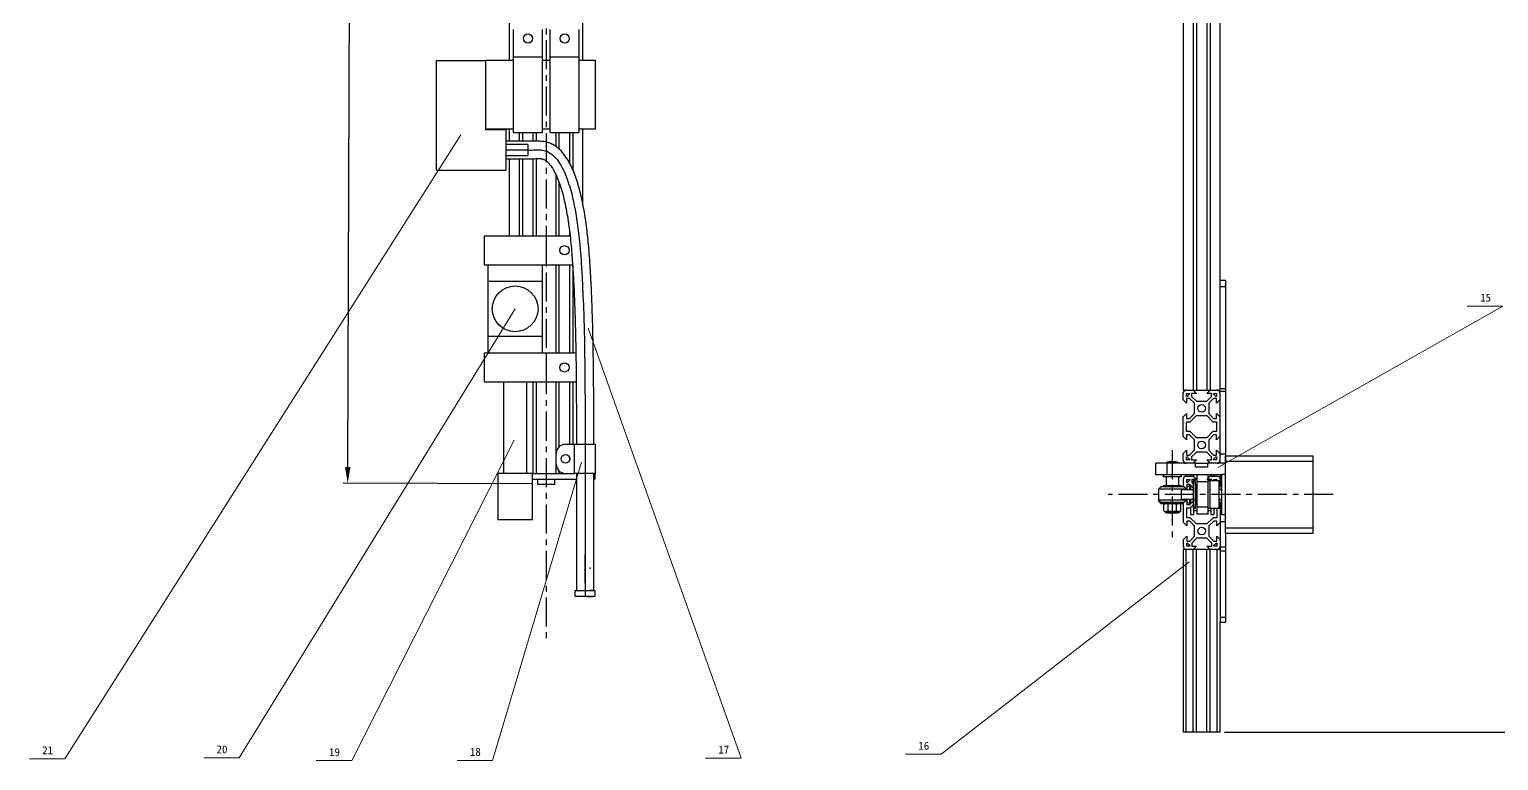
# Model space of a CAD drawing. Header units: millimetres. Extents: x 15 to 1184, y 5 to 836.
# Drawn here: x 217 to 538.3, y 479.1 to 639.1 of the extents above; entities that cross this region are included whole.
import ezdxf

# ---------------------------------------------------------------- set-up
doc = ezdxf.new("R2010")
doc.units = ezdxf.units.MM
doc.header["$PDSIZE"] = -1
doc.linetypes.add('CENTER', pattern=[10.16, 6.35, -1.27, 1.27, -1.27])
doc.linetypes.add('CENTERX2', pattern=[20.32, 12.7, -2.54, 2.54, -2.54])
doc.layers.get('0').update_dxf_attribs({"lineweight": 30})
doc.layers.add('AM_5', color=3, linetype='Continuous', lineweight=20)
doc.layers.add('中心线', color=7, linetype='CENTER')
doc.dimstyles.new('ISO-25', dxfattribs={"dimtxt": 2.5, "dimasz": 2.5, "dimexe": 1.25, "dimexo": 0.625, "dimtad": 1, "dimtxsty": 'Standard', "dimcen": 2.5, "dimadec": 0, "dimazin": 0, "dimtfac": 1, "dimtmove": 0, "dimatfit": 3, "dimfxl": 1, "dimarcsym": 0})

# ---------------------------------------------------------------- blocks, each defined once
blk = doc.blocks.new('*D23')
at = {"layer": 'Defpoints', "color": 0, "lineweight": -2, "transparency": 16777216}
for p, q in [((478.36, 720.16), (562.48, 720.17)), ((561.48, 716.62), (561.49, 606.03)), ((561.51, 488.89), (561.49, 599.48)), ((478.4, 485.32), (562.51, 485.33))]:
    blk.add_line(p, q, dxfattribs=at)
at = {"layer": 'Defpoints', "color": 0, "transparency": 16777216}
for p in [(477.36, 720.16), (477.4, 485.32), (561.51, 485.33)]:
    blk.add_point(p, dxfattribs=at)
for points in [[(562.07, 716.62), (560.88, 716.62), (561.48, 720.17)], [(562.1, 488.89), (560.92, 488.89), (561.51, 485.33)]]:
    blk.add_solid(points, dxfattribs=at)
at = {"layer": 'Defpoints', "color": 0, "transparency": 16777216, "insert": (561.49, 602.75), "char_height": 3.5, "attachment_point": 5}
blk.add_mtext('580', dxfattribs=at)
blk = doc.blocks.new('*D25')
at = {"layer": 'Defpoints', "color": 0, "lineweight": -2, "transparency": 16777216}
for p, q in [((328.21, 814.42), (286.69, 814.58)), ((287.68, 811.02), (287.18, 680.45)), ((286.65, 543.33), (287.15, 673.9)), ((327.15, 539.62), (285.64, 539.78))]:
    blk.add_line(p, q, dxfattribs=at)
at = {"layer": 'Defpoints', "color": 0, "transparency": 16777216}
for p in [(329.21, 814.41), (286.64, 539.77), (328.15, 539.61)]:
    blk.add_point(p, dxfattribs=at)
for points in [[(287.09, 811.02), (288.27, 811.02), (287.69, 814.57)], [(286.06, 543.33), (287.24, 543.33), (286.64, 539.77)]]:
    blk.add_solid(points, dxfattribs=at)
at = {"layer": 'Defpoints', "color": 0, "transparency": 16777216, "insert": (287.16, 677.17), "char_height": 3.5, "attachment_point": 5}
blk.add_mtext('684', dxfattribs=at)

msp = doc.modelspace()

# ---------------------------------------------------------------- linework, layer by layer
at = {"color": 7, "linetype": 'Continuous', "lineweight": 30}
for p, q in [((322.0544, 632.2963), (322.0544, 781.9463)), ((338.0544, 632.2963), (338.0544, 781.9463)), ((469.3625, 704.161), (469.3625, 560.161)), ((471.5065, 704.161), (471.5065, 560.161)), ((472.2265, 704.161), (472.2265, 560.161)), ((474.4985, 704.161), (474.4985, 560.161)), ((475.2185, 704.161), (475.2185, 560.161)), ((477.3625, 704.161), (477.3625, 583.9754)), ((322.9044, 633.0963), (322.9044, 639.0963)), ((329.2544, 633.0963), (329.2544, 639.0963)), ((330.9044, 633.0963), (330.9044, 639.0963)), ((337.2544, 633.0963), (337.2544, 639.0963)), ((322.9044, 616.4963), (322.9044, 633.0963)), ((322.9044, 633.0963), (329.2544, 633.0963)), ((329.2544, 616.4963), (329.2544, 633.0963)), ((330.9044, 633.0963), (337.2544, 633.0963)), ((330.9044, 616.4963), (330.9044, 633.0963)), ((337.2544, 616.4963), (337.2544, 633.0963)), ((306.0543, 632.2963), (316.8544, 632.2963)), ((306.0543, 608.2963), (306.0543, 632.2963)), ((322.9044, 632.2963), (316.8544, 632.2963)), ((316.8544, 617.0963), (316.8544, 632.2963)), ((330.9044, 632.2963), (329.2544, 632.2963)), ((340.8543, 632.2963), (337.2544, 632.2963)), ((340.8543, 617.2963), (340.8543, 632.2963)), ((316.8544, 617.2963), (322.9044, 617.2963)), ((321.2544, 617.0963), (316.8544, 617.0963)), ((321.2544, 617.0963), (321.2544, 608.2963)), ((322.0544, 614.6013), (322.0544, 617.2963)), ((329.2544, 617.2963), (330.9044, 617.2963)), ((337.2544, 617.2963), (340.8543, 617.2963)), ((338.0544, 600.8303), (338.0544, 617.2963)), ((326.0544, 614.6013), (321.2544, 614.6013)), ((326.0544, 613.8963), (321.2544, 613.8963)), ((322.9044, 616.4963), (329.2544, 616.4963)), ((324.1984, 614.6013), (324.1984, 616.4963)), ((324.9184, 614.6013), (324.9184, 616.4963)), ((326.0544, 613.8963), (326.0544, 611.4963)), ((327.1903, 614.6069), (327.1903, 616.4963)), ((327.9104, 614.6128), (327.9104, 616.4963)), ((330.9044, 616.4963), (337.2544, 616.4963)), ((332.1984, 613.4387), (332.1984, 616.4963)), ((332.9183, 612.8496), (332.9183, 616.4963)), ((335.1904, 609.7647), (335.1904, 616.4963)), ((335.9104, 608.26), (335.9104, 616.4963)), ((326.0544, 612.6963), (321.2544, 612.6963)), ((321.2544, 611.4963), (326.0544, 611.4963)), ((321.2544, 610.7913), (326.0544, 610.7913)), ((322.0544, 593.9463), (322.0544, 610.7913)), ((324.1984, 593.9463), (324.1984, 610.7913)), ((324.9184, 593.9463), (324.9184, 610.7913)), ((327.1903, 593.9463), (327.1903, 610.7991)), ((327.9104, 593.9463), (327.9104, 610.8154)), ((306.0543, 608.2963), (321.2544, 608.2963)), ((332.1984, 593.9463), (332.1984, 607.2141)), ((332.9183, 593.9463), (332.9183, 605.4397)), ((335.1904, 593.9463), (335.1904, 594.5722)), ((316.4544, 593.9463), (316.4544, 587.5963)), ((316.4544, 593.9463), (330.0544, 593.9463)), ((330.0544, 593.9463), (330.0544, 587.5963)), ((330.0544, 593.9463), (335.2561, 593.9463)), ((316.4544, 587.5963), (330.0544, 587.5963)), ((317.2543, 587.5963), (317.2543, 583.9463)), ((329.2544, 583.9463), (329.2544, 587.5963)), ((330.0544, 587.5963), (335.8172, 587.5963)), ((332.1984, 568.2963), (332.1984, 587.5963)), ((332.9183, 568.2963), (332.9183, 587.5963)), ((335.1904, 568.2963), (335.1904, 587.5963)), ((335.9104, 568.2963), (335.9104, 587.5963)), ((329.2544, 583.9463), (317.2543, 583.9463)), ((317.2543, 583.9463), (317.2543, 571.9463)), ((329.2544, 571.9463), (329.2544, 583.9463)), ((478.5625, 584.161), (477.3625, 584.161)), ((477.3625, 583.9754), (477.3625, 582.7935)), ((478.5625, 582.7935), (477.3625, 582.7935)), ((477.3625, 582.7935), (477.3625, 560.4689)), ((478.5625, 584.161), (478.5625, 582.7935)), ((478.5625, 582.7935), (478.5625, 560.4689)), ((317.2543, 571.9463), (317.2543, 568.2963)), ((317.2543, 571.9463), (329.2544, 571.9463)), ((329.2544, 568.2963), (329.2544, 571.9463)), ((316.4544, 568.2963), (316.4544, 561.9463)), ((316.4544, 568.2963), (330.0544, 568.2963)), ((330.0544, 568.2963), (330.0544, 561.9463)), ((330.0544, 568.2963), (336.0544, 568.2963)), ((316.4544, 561.9463), (330.0544, 561.9463)), ((320.7144, 561.9463), (320.7144, 541.9463)), ((325.7944, 541.9463), (325.7944, 561.9463)), ((327.1903, 541.9463), (327.1903, 561.9463)), ((327.9104, 541.9463), (327.9104, 561.9463)), ((330.0544, 561.9463), (336.0544, 561.9463)), ((332.1984, 541.9463), (332.1984, 561.9463)), ((332.9183, 547.7936), (332.9183, 561.9463)), ((335.1904, 548.2963), (335.1904, 561.9463)), ((335.9104, 548.2963), (335.9104, 561.9463)), ((469.3625, 560.161), (469.9625, 560.161)), ((469.3625, 558.017), (469.3625, 559.561)), ((469.9625, 560.161), (471.5065, 560.161)), ((470.0825, 559.441), (470.7347, 559.441)), ((470.0825, 558.7887), (470.0825, 559.441)), ((470.7347, 559.281), (470.2425, 558.7887)), ((470.7347, 559.441), (470.7347, 559.281)), ((472.2265, 559.441), (471.1627, 559.441)), ((471.1627, 559.441), (471.1627, 558.785)), ((471.5065, 560.161), (472.2265, 559.441)), ((471.5065, 560.161), (472.2265, 560.161)), ((472.2265, 560.161), (474.4985, 560.161)), ((474.4985, 559.441), (475.2185, 560.161)), ((474.4985, 560.161), (475.2185, 560.161)), ((475.5622, 559.441), (474.4985, 559.441)), ((475.2185, 560.161), (476.7625, 560.161)), ((475.5622, 558.785), (475.5622, 559.441)), ((475.9902, 559.441), (476.6425, 559.441)), ((475.9902, 559.281), (475.9902, 559.441)), ((476.4825, 558.7887), (475.9902, 559.281)), ((476.6425, 559.441), (476.6425, 558.7887)), ((476.7625, 560.161), (477.3625, 560.161)), ((478.5625, 560.4689), (477.3625, 560.4689)), ((477.3625, 560.4689), (477.3625, 559.8365)), ((478.5625, 559.8365), (477.3625, 559.8365)), ((477.3625, 559.8365), (477.3625, 559.561)), ((477.3625, 559.561), (477.3625, 558.017)), ((478.5625, 560.4689), (478.5625, 559.8365)), ((478.5625, 559.8365), (478.5625, 546.161)), ((470.0825, 557.297), (469.3625, 558.017)), ((470.2425, 558.7887), (470.0825, 558.7887)), ((470.0825, 558.3607), (470.0825, 557.297)), ((470.7384, 558.3607), (470.0825, 558.3607)), ((471.8022, 557.297), (470.7384, 558.3607)), ((471.1627, 558.785), (472.2265, 557.7213)), ((471.8022, 555.025), (471.8022, 557.297)), ((472.2265, 557.7213), (474.4985, 557.7213)), ((474.4985, 557.7213), (475.5622, 558.785)), ((475.9865, 558.3607), (474.9227, 557.297)), ((474.9227, 557.297), (474.9227, 555.025)), ((476.6425, 558.3607), (475.9865, 558.3607)), ((476.6425, 558.7887), (476.4825, 558.7887)), ((476.6425, 557.297), (476.6425, 558.3607)), ((477.3625, 558.017), (476.6425, 557.297)), ((477.3625, 558.017), (477.3625, 554.305)), ((469.3625, 554.305), (470.0825, 555.025)), ((469.3625, 550.017), (469.3625, 554.305)), ((470.0825, 555.025), (470.0825, 553.9613)), ((470.0825, 553.9613), (470.7384, 553.9613)), ((470.0825, 553.2407), (470.8665, 553.2407)), ((470.0825, 551.0813), (470.0825, 553.2407)), ((470.7384, 553.9613), (471.8022, 555.025)), ((470.8665, 553.2407), (472.2265, 554.6007)), ((472.2265, 554.6007), (474.4985, 554.6007)), ((474.4985, 554.6007), (475.8585, 553.2407)), ((474.9227, 555.025), (475.9865, 553.9613)), ((475.8585, 553.2407), (476.6425, 553.2407)), ((475.9865, 553.9613), (476.6425, 553.9613)), ((476.6425, 553.9613), (476.6425, 555.025)), ((476.6425, 555.025), (477.3625, 554.305)), ((476.6425, 553.2407), (476.6425, 551.0813)), ((477.3625, 554.305), (477.3625, 550.017)), ((470.0825, 549.297), (469.3625, 550.017)), ((470.8665, 551.0813), (470.0825, 551.0813)), ((470.7384, 550.3607), (470.0825, 550.3607)), ((470.0825, 550.3607), (470.0825, 549.297)), ((471.8022, 549.297), (470.7384, 550.3607)), ((472.2265, 549.7213), (470.8665, 551.0813)), ((474.4985, 549.7213), (472.2265, 549.7213)), ((475.8585, 551.0813), (474.4985, 549.7213)), ((475.9865, 550.3607), (474.9227, 549.297)), ((476.6425, 551.0813), (475.8585, 551.0813)), ((476.6425, 550.3607), (475.9865, 550.3607)), ((476.6425, 549.297), (476.6425, 550.3607)), ((477.3625, 550.017), (476.6425, 549.297)), ((477.3625, 550.017), (477.3625, 546.305)), ((332.2444, 543.9463), (332.2444, 546.2963)), ((336.2444, 548.2963), (334.2444, 548.2963)), ((336.2444, 541.9463), (336.2444, 548.2963)), ((340.8543, 548.2963), (336.2444, 548.2963)), ((338.5494, 548.2963), (338.5494, 516.2963)), ((340.8543, 541.9463), (340.8543, 548.2963)), ((469.3625, 546.305), (470.0825, 547.025)), ((469.3625, 544.761), (469.3625, 546.305)), ((470.0825, 547.025), (470.0825, 545.9613)), ((470.7384, 545.9613), (471.8022, 547.025)), ((472.2265, 546.6007), (471.1627, 545.537)), ((471.8022, 547.025), (471.8022, 549.297)), ((474.4985, 546.6007), (472.2265, 546.6007)), ((475.5622, 545.537), (474.4985, 546.6007)), ((474.9227, 549.297), (474.9227, 547.025)), ((474.9227, 547.025), (475.9865, 545.9613)), ((476.6425, 545.9613), (476.6425, 547.025)), ((476.6425, 547.025), (477.3625, 546.305)), ((477.3625, 546.305), (477.3625, 544.761)), ((335.1904, 545.0102), (335.1904, 545.2324)), ((463.3624, 541.621), (463.3624, 544.161)), ((465.8305, 544.161), (463.3624, 544.161)), ((465.8305, 541.621), (465.8305, 544.161)), ((472.0225, 544.161), (465.8305, 544.161)), ((466.5805, 544.4581), (466.2926, 544.4581)), ((466.5805, 544.4581), (466.583, 544.4579)), ((466.583, 544.4579), (466.5888, 544.4581)), ((467.2671, 544.4581), (466.5888, 544.4581)), ((467.2671, 544.4581), (467.2729, 544.4579)), ((467.2729, 544.4579), (467.2763, 544.4581)), ((467.669, 544.4581), (467.2763, 544.4581)), ((467.669, 544.4581), (467.6724, 544.4579)), ((467.6724, 544.4579), (467.67, 544.4581)), ((467.6724, 544.4581), (467.67, 544.4581)), ((471.5065, 544.161), (469.9625, 544.161)), ((470.0825, 545.9613), (470.7384, 545.9613)), ((470.0825, 545.5333), (470.2425, 545.5333)), ((470.0825, 544.881), (470.0825, 545.5333)), ((470.7347, 544.881), (470.0825, 544.881)), ((470.2425, 545.5333), (470.7347, 545.041)), ((470.7347, 545.041), (470.7347, 544.881)), ((471.1627, 545.537), (471.1627, 544.881)), ((471.1627, 544.881), (472.2265, 544.881)), ((472.2265, 544.881), (471.5065, 544.161)), ((472.0225, 543.289), (472.0225, 544.161)), ((472.0225, 544.161), (474.7025, 544.161)), ((474.7025, 543.289), (472.0225, 543.289)), ((475.2185, 544.161), (474.4985, 544.881)), ((474.4985, 544.881), (475.5622, 544.881)), ((474.7025, 543.289), (474.7025, 544.161)), ((478.5965, 544.161), (474.7025, 544.161)), ((476.7625, 544.161), (475.2185, 544.161)), ((475.5622, 544.881), (475.5622, 545.537)), ((475.9865, 545.9613), (476.6425, 545.9613)), ((475.9902, 545.041), (476.4825, 545.5333)), ((475.9902, 544.881), (475.9902, 545.041)), ((476.6425, 544.881), (475.9902, 544.881)), ((476.4825, 545.5333), (476.6425, 545.5333)), ((476.6425, 545.5333), (476.6425, 544.881)), ((478.5625, 546.161), (477.3625, 546.161)), ((477.3625, 544.761), (477.3625, 544.161)), ((478.5625, 546.161), (478.5625, 544.3341)), ((478.5965, 545.221), (478.5625, 545.221)), ((478.5965, 544.581), (478.5965, 545.781)), ((478.5965, 545.781), (497.7965, 545.781)), ((478.5965, 544.581), (497.7965, 544.581)), ((478.5965, 530.061), (478.5965, 544.581)), ((497.7965, 544.581), (497.7965, 545.781)), ((497.7965, 530.061), (497.7965, 544.581)), ((319.4444, 541.9463), (319.4444, 531.7863)), ((326.2401, 541.9463), (319.4444, 541.9463)), ((327.0644, 541.9463), (326.2401, 541.9463)), ((327.0644, 531.7863), (327.0644, 541.9463)), ((327.0644, 541.9463), (336.2444, 541.9463)), ((327.0644, 540.6783), (336.6444, 540.6783)), ((328.1494, 540.6783), (328.1494, 539.6143)), ((331.9594, 539.6143), (331.9594, 540.6783)), ((332.9183, 541.9463), (332.9183, 542.4491)), ((340.8543, 541.9463), (336.2444, 541.9463)), ((336.6444, 541.9463), (336.6444, 516.2963)), ((340.4544, 516.2963), (340.4544, 541.9463)), ((340.4544, 540.6783), (340.6544, 540.6783)), ((340.6544, 541.9463), (340.6544, 540.6783)), ((465.8305, 541.621), (463.3624, 541.621)), ((464.9825, 541.621), (464.9825, 541.221)), ((466.9825, 541.221), (464.9825, 541.221)), ((465.5825, 541.221), (465.5825, 539.221)), ((477.7965, 541.621), (465.8305, 541.621)), ((468.9824, 541.221), (466.9825, 541.221)), ((468.3825, 539.221), (468.3825, 541.221)), ((468.9824, 541.221), (468.9824, 541.621)), ((469.3965, 539.177), (469.3965, 540.721)), ((469.9965, 541.321), (471.5405, 541.321)), ((470.1165, 540.601), (470.7687, 540.601)), ((470.1165, 539.9487), (470.1165, 540.601)), ((470.2765, 539.9487), (470.1165, 539.9487)), ((470.7687, 540.441), (470.2765, 539.9487)), ((470.7687, 540.601), (470.7687, 540.441)), ((470.9265, 541.621), (470.9265, 541.321)), ((472.2605, 540.601), (471.1967, 540.601)), ((471.1967, 540.601), (471.1967, 539.945)), ((471.1967, 539.945), (471.5965, 539.5453)), ((471.5405, 541.321), (472.2605, 540.601)), ((471.5665, 541.621), (471.5665, 541.295)), ((471.5665, 540.601), (471.5665, 539.5753)), ((471.9965, 540.321), (471.5965, 540.321)), ((471.5965, 534.321), (471.5965, 540.321)), ((471.9965, 534.321), (471.9965, 540.321)), ((472.3965, 540.821), (472.0405, 540.821)), ((472.3965, 540.121), (472.3965, 541.621)), ((474.7965, 540.121), (472.3965, 540.121)), ((472.3965, 534.521), (472.3965, 540.121)), ((474.5325, 540.601), (475.2525, 541.321)), ((475.5962, 540.601), (474.5325, 540.601)), ((474.7965, 540.865), (474.7965, 541.621)), ((474.7965, 540.321), (474.7965, 540.601)), ((477.1964, 540.321), (474.7965, 540.321)), ((474.7965, 534.321), (474.7965, 540.321)), ((475.2525, 541.321), (476.7965, 541.321)), ((475.3665, 541.621), (475.3665, 541.321)), ((475.3665, 540.601), (475.3665, 540.321)), ((475.5962, 540.321), (475.5962, 540.601)), ((476.0065, 541.621), (476.0065, 541.321)), ((476.0242, 540.601), (476.6765, 540.601)), ((476.0242, 540.441), (476.0242, 540.601)), ((476.1442, 540.321), (476.0242, 540.441)), ((476.6765, 540.601), (476.6765, 540.321)), ((477.1964, 534.321), (477.1964, 540.321)), ((477.3965, 541.621), (477.3965, 540.721)), ((477.3965, 540.721), (477.3965, 539.177)), ((477.7425, 541.621), (477.7425, 541.221)), ((477.7965, 541.221), (477.7425, 541.221)), ((478.5965, 541.721), (477.7965, 541.721)), ((477.7965, 532.921), (477.7965, 541.721)), ((328.1494, 539.6143), (331.9594, 539.6143)), ((464.5405, 539.081), (463.9365, 538.477)), ((463.9365, 538.477), (463.9365, 536.165)), ((466.9825, 538.477), (463.9365, 538.477)), ((464.5405, 539.081), (466.9825, 539.081)), ((464.9825, 539.221), (464.9825, 539.081)), ((466.9825, 539.221), (464.9825, 539.221)), ((468.9824, 539.221), (466.9825, 539.221)), ((466.9825, 539.081), (469.4245, 539.081)), ((470.0285, 538.477), (466.9825, 538.477)), ((468.9824, 539.081), (468.9824, 539.221)), ((471.5965, 538.321), (468.9965, 538.321)), ((468.9965, 536.321), (468.9965, 538.321)), ((470.1165, 538.457), (469.3965, 539.177)), ((470.0285, 538.477), (469.4245, 539.081)), ((470.0285, 538.321), (470.0285, 538.477)), ((470.7724, 539.5207), (470.1165, 539.5207)), ((470.1165, 539.5207), (470.1165, 538.457)), ((470.9265, 539.221), (470.7265, 539.221)), ((470.7265, 539.221), (470.7265, 538.321)), ((471.5965, 538.6967), (470.7724, 539.5207)), ((470.9265, 539.3667), (470.9265, 538.321)), ((470.9265, 538.3766), (470.9265, 539.1506)), ((471.9965, 539.4813), (472.3965, 539.4813)), ((471.9965, 539.4582), (472.3965, 539.4582)), ((471.9965, 539.3291), (472.3965, 539.3291)), ((471.9965, 539.2457), (472.3965, 539.2457)), ((471.9965, 539.0466), (472.3965, 539.0466)), ((471.9965, 538.9803), (472.3965, 538.9803)), ((471.9965, 538.8449), (472.3965, 538.8449)), ((471.9965, 538.6497), (472.3965, 538.6497)), ((471.9965, 538.4713), (472.3965, 538.4713)), ((471.9965, 538.4691), (472.3965, 538.4691)), ((471.9965, 538.2948), (472.3965, 538.2948)), ((471.9965, 538.1227), (472.3965, 538.1227)), ((471.9965, 537.9094), (472.3965, 537.9094)), ((471.9965, 537.8455), (472.3965, 537.8455)), ((471.9965, 537.6495), (472.3965, 537.6495)), ((471.9965, 537.5173), (472.3965, 537.5173)), ((471.9965, 537.2899), (472.3965, 537.2899)), ((471.9965, 537.1706), (472.3965, 537.1706)), ((471.9965, 536.972), (472.3965, 536.972)), ((471.9965, 536.8926), (472.3965, 536.8926)), ((471.9965, 536.6735), (472.3965, 536.6735)), ((477.3965, 539.177), (477.1964, 538.977)), ((477.7965, 538.477), (477.1964, 538.477)), ((477.7965, 538.321), (477.1964, 538.321)), ((477.3005, 539.081), (477.7965, 539.081)), ((477.3965, 539.177), (477.3965, 539.081)), ((477.7425, 539.221), (477.7425, 539.081)), ((477.7965, 539.221), (477.7425, 539.221)), ((463.9365, 536.165), (464.5405, 535.561)), ((463.9365, 536.165), (463.9365, 535.905)), ((463.9365, 536.165), (466.9825, 536.165)), ((463.9365, 535.905), (464.5405, 535.301)), ((463.9365, 535.905), (464.1965, 535.905)), ((466.9825, 535.561), (464.5405, 535.561)), ((464.9825, 535.301), (464.5405, 535.301)), ((464.9825, 535.561), (464.9825, 535.301)), ((466.9825, 535.301), (464.9825, 535.301)), ((465.3825, 535.301), (465.1346, 535.1854)), ((465.1346, 533.7499), (465.3825, 533.6343)), ((465.1353, 533.7498), (465.1353, 535.1856)), ((465.1353, 533.7498), (465.5806, 533.6343)), ((465.3825, 533.6343), (465.5806, 533.6343)), ((466.0258, 535.1856), (465.5806, 535.301)), ((465.5806, 533.6343), (466.9493, 533.6343)), ((466.0258, 533.7498), (466.0258, 535.1856)), ((466.9493, 533.6343), (468.3513, 533.6343)), ((466.9825, 536.165), (470.0285, 536.165)), ((469.4245, 535.561), (466.9825, 535.561)), ((468.9824, 535.301), (466.9825, 535.301)), ((467.8729, 533.7498), (467.8729, 535.1856)), ((467.8729, 533.7498), (468.3513, 533.6343)), ((468.8296, 535.1856), (468.3513, 535.301)), ((468.3513, 533.6343), (468.5825, 533.6343)), ((468.8304, 535.1854), (468.5825, 535.301)), ((468.5825, 533.6343), (468.8304, 533.7499)), ((468.8296, 533.7498), (468.8296, 535.1856)), ((468.9824, 535.301), (468.9824, 535.561)), ((469.3965, 535.301), (468.9824, 535.301)), ((468.9965, 536.321), (471.5965, 536.321)), ((469.3965, 535.465), (470.1165, 536.185)), ((469.3965, 531.177), (469.3965, 535.465)), ((469.4245, 535.561), (470.0285, 536.165)), ((469.7685, 535.905), (469.8365, 535.905)), ((470.0285, 536.165), (470.0285, 536.321)), ((470.0285, 536.097), (470.0285, 536.165)), ((470.1165, 536.185), (470.1165, 535.1213)), ((470.1165, 535.1213), (470.7724, 535.1213)), ((470.1165, 534.4007), (470.9005, 534.4007)), ((470.1165, 532.2413), (470.1165, 534.4007)), ((470.7265, 536.321), (470.7265, 535.421)), ((470.7265, 535.421), (470.9265, 535.421)), ((470.7724, 535.1213), (471.5965, 535.9453)), ((470.9005, 534.4007), (471.5965, 535.0967)), ((470.9265, 536.321), (470.9265, 535.2753)), ((470.9265, 534.4267), (470.9265, 532.921)), ((471.5665, 536.3569), (471.5665, 535.9153)), ((471.5665, 535.0667), (471.5665, 532.921)), ((471.5665, 533.821), (472.3965, 533.821)), ((471.5965, 534.321), (471.9965, 534.321)), ((471.9965, 536.5104), (472.3965, 536.5104)), ((471.9965, 536.3286), (472.3965, 536.3286)), ((471.9965, 536.3099), (472.3965, 536.3099)), ((471.9965, 536.1205), (472.3965, 536.1205)), ((471.9965, 535.9296), (472.3965, 535.9296)), ((471.9965, 535.7824), (472.3965, 535.7824)), ((471.9965, 535.6849), (472.3965, 535.6849)), ((471.9965, 535.4849), (472.3965, 535.4849)), ((471.9965, 535.3868), (472.3965, 535.3868)), ((471.9965, 535.22), (472.3965, 535.22)), ((471.9965, 535.1806), (472.3965, 535.1806)), ((471.9965, 535.1607), (472.3965, 535.1607)), ((474.7965, 534.521), (472.3965, 534.521)), ((472.3965, 533.021), (472.3965, 534.521)), ((474.7965, 534.321), (477.1964, 534.321)), ((474.7965, 533.021), (474.7965, 534.321)), ((474.7965, 533.821), (475.3665, 533.821)), ((475.3665, 534.321), (475.3665, 532.921)), ((476.0065, 534.321), (476.0065, 532.921)), ((476.0065, 534.121), (476.0965, 534.121)), ((476.0965, 534.321), (476.0965, 534.121)), ((476.0965, 534.121), (476.1965, 534.221)), ((476.1965, 534.321), (476.1965, 534.221)), ((476.6765, 534.321), (476.6765, 532.2413)), ((477.1964, 536.321), (477.7965, 536.321)), ((477.1964, 536.165), (477.7965, 536.165)), ((477.1964, 535.665), (477.3965, 535.465)), ((477.7965, 535.561), (477.3005, 535.561)), ((477.3965, 535.561), (477.3965, 535.465)), ((477.3965, 535.465), (477.3965, 531.177)), ((477.7425, 535.561), (477.7425, 535.301)), ((477.7965, 535.301), (477.7425, 535.301)), ((326.2401, 531.7863), (319.4444, 531.7863)), ((327.0644, 531.7863), (326.2401, 531.7863)), ((465.7158, 533.301), (468.2491, 533.301)), ((470.1165, 530.457), (469.3965, 531.177)), ((470.9005, 532.2413), (470.1165, 532.2413)), ((470.7724, 531.5207), (470.1165, 531.5207)), ((470.1165, 531.5207), (470.1165, 530.457)), ((471.8362, 530.457), (470.7724, 531.5207)), ((472.2605, 530.8813), (470.9005, 532.2413)), ((470.9265, 532.921), (471.5665, 532.921)), ((471.8362, 528.185), (471.8362, 530.457)), ((474.5325, 530.8813), (472.2605, 530.8813)), ((474.7965, 533.021), (472.3965, 533.021)), ((475.8925, 532.2413), (474.5325, 530.8813)), ((476.0205, 531.5207), (474.9567, 530.457)), ((474.9567, 530.457), (474.9567, 528.185)), ((475.3665, 532.921), (476.0065, 532.921)), ((476.6765, 532.2413), (475.8925, 532.2413)), ((476.6765, 531.5207), (476.0205, 531.5207)), ((476.6765, 530.457), (476.6765, 531.5207)), ((477.3965, 531.177), (476.6765, 530.457)), ((477.7965, 533.321), (477.3965, 533.321)), ((478.5965, 531.321), (477.3965, 531.321)), ((477.3965, 531.177), (477.3965, 527.465)), ((477.7965, 532.921), (478.5965, 532.921)), ((469.3965, 527.465), (470.1165, 528.185)), ((469.3965, 525.921), (469.3965, 527.465)), ((470.1165, 528.185), (470.1165, 527.1213)), ((470.1165, 527.1213), (470.7724, 527.1213)), ((470.7724, 527.1213), (471.8362, 528.185)), ((472.2605, 527.7607), (471.1967, 526.697)), ((474.5325, 527.7607), (472.2605, 527.7607)), ((475.5962, 526.697), (474.5325, 527.7607)), ((474.9567, 528.185), (476.0205, 527.1213)), ((476.0205, 527.1213), (476.6765, 527.1213)), ((476.6765, 527.1213), (476.6765, 528.185)), ((476.6765, 528.185), (477.3965, 527.465)), ((477.3965, 527.465), (477.3965, 525.921)), ((478.5965, 528.861), (478.5965, 530.061)), ((478.5965, 530.061), (497.7965, 530.061)), ((478.5965, 528.861), (497.7965, 528.861)), ((478.5965, 528.861), (478.5965, 525.7931)), ((497.7965, 528.861), (497.7965, 530.061)), ((338.5494, 517.9473), (338.5494, 524.1703)), ((469.3965, 485.321), (469.3965, 525.321)), ((469.9965, 525.321), (469.3965, 525.321)), ((469.9965, 485.321), (469.9965, 525.321)), ((471.5405, 525.321), (469.9965, 525.321)), ((470.1165, 526.6933), (470.2765, 526.6933)), ((470.1165, 526.041), (470.1165, 526.6933)), ((470.7687, 526.041), (470.1165, 526.041)), ((470.2765, 526.6933), (470.7687, 526.201)), ((470.7687, 526.201), (470.7687, 526.041)), ((471.1967, 526.697), (471.1967, 526.041)), ((471.1967, 526.041), (472.2605, 526.041)), ((472.2605, 526.041), (471.5405, 525.321)), ((471.5405, 485.321), (471.5405, 525.321)), ((472.2605, 525.321), (471.5405, 525.321)), ((472.2605, 485.321), (472.2605, 525.321)), ((474.5325, 525.321), (472.2605, 525.321)), ((475.2525, 525.321), (474.5325, 526.041)), ((474.5325, 526.041), (475.5962, 526.041)), ((474.5325, 485.321), (474.5325, 525.321)), ((475.2525, 525.321), (474.5325, 525.321)), ((475.2525, 485.321), (475.2525, 525.321)), ((476.7965, 525.321), (475.2525, 525.321)), ((475.5962, 526.041), (475.5962, 526.697)), ((476.0242, 526.201), (476.5165, 526.6933)), ((476.0242, 526.041), (476.0242, 526.201)), ((476.6765, 526.041), (476.0242, 526.041)), ((476.5165, 526.6933), (476.6765, 526.6933)), ((476.6765, 526.6933), (476.6765, 526.041)), ((476.7965, 485.321), (476.7965, 525.321)), ((477.3965, 525.321), (476.7965, 525.321)), ((478.5965, 525.7931), (477.3965, 525.7931)), ((477.3965, 525.7931), (477.3965, 524.8987)), ((478.5965, 524.8987), (477.3965, 524.8987)), ((477.3965, 524.8987), (477.3965, 510.4266)), ((478.5965, 525.7931), (478.5965, 524.8987)), ((478.5965, 524.8987), (478.5965, 510.4266)), ((336.3243, 516.2963), (336.3243, 515.2488)), ((336.3243, 516.2963), (337.0812, 516.2963)), ((337.228, 515.0263), (336.5468, 515.0263)), ((337.0812, 516.2963), (340.7744, 516.2963)), ((340.5519, 515.0263), (337.228, 515.0263)), ((339.0265, 515.0263), (340.2213, 515.0263)), ((340.2213, 516.2963), (339.6945, 516.2963)), ((340.7744, 515.2488), (340.7744, 516.2963)), ((478.5965, 510.4266), (477.3965, 510.4266)), ((477.3965, 510.4266), (477.3965, 509.4249)), ((477.3965, 485.321), (477.3965, 509.4249)), ((478.5965, 509.321), (477.3965, 509.321)), ((478.5965, 510.4266), (478.5965, 509.321)), ((469.9965, 485.321), (469.3965, 485.321)), ((471.5405, 485.321), (469.9965, 485.321)), ((472.2605, 485.321), (471.5405, 485.321)), ((474.5325, 485.321), (472.2605, 485.321)), ((475.2525, 485.321), (474.5325, 485.321)), ((476.7965, 485.321), (475.2525, 485.321)), ((477.3965, 485.321), (476.7965, 485.321))]:
    msp.add_line(p, q, dxfattribs=at)
at = {"color": 7, "linetype": 'CENTERX2', "lineweight": 30}
for p, q in [((471.9265, 540.321), (471.9265, 534.321)), ((471.9265, 540.321), (471.9265, 539.3362)), ((475.1965, 540.321), (475.1965, 534.321)), ((475.1965, 540.321), (475.1965, 539.3877)), ((471.9265, 539.3362), (471.9265, 538.2806)), ((475.1965, 539.3877), (475.1965, 538.3052)), ((338.5494, 524.1703), (338.5494, 515.0263))]:
    msp.add_line(p, q, dxfattribs=at)
at = {"color": 7, "linetype": 'Continuous', "lineweight": 30, "flags": 128}
for points in [[(326.0542, 612.6963), (326.4697, 612.6972), (326.8381, 612.6995), (327.1636, 612.7028), (327.4498, 612.7069), (327.7006, 612.7114), (327.9198, 612.7158), (328.1113, 612.72), (328.3361, 612.7245), (328.5257, 612.7267), (328.6897, 612.7257), (328.8382, 612.7207), (329.0558, 612.7032), (329.2924, 612.6706), (329.5575, 612.6174), (329.8486, 612.5365), (330.1631, 612.4211), (330.4984, 612.2643), (330.7942, 612.0955), (331.1013, 611.8886), (331.4182, 611.6394), (331.7432, 611.3438), (332.0749, 610.9978), (332.4118, 610.5973), (332.679, 610.2417), (332.9477, 609.8479), (333.2171, 609.4139), (333.4864, 608.9378), (333.755, 608.4176), (334.022, 607.8512), (334.2598, 607.3017), (334.4953, 606.7119), (334.7278, 606.0805), (334.9569, 605.406), (335.182, 604.687), (335.4025, 603.922), (335.6179, 603.1096), (335.8276, 602.2483), (336.0107, 601.4321), (336.1884, 600.5744), (336.3604, 599.674), (336.5262, 598.73), (336.6854, 597.7412), (336.8377, 596.7067), (336.9826, 595.6255), (337.1198, 594.4964), (337.2489, 593.3188), (337.3701, 592.0948), (337.4835, 590.8277), (337.5893, 589.5207), (337.688, 588.1771), (337.7797, 586.8004), (337.8948, 584.859), (337.9979, 582.8696), (338.0896, 580.8407), (338.1705, 578.7809), (338.2591, 576.128), (338.3328, 573.4566), (338.3929, 570.7842), (338.4408, 568.1286), (338.4708, 566.0653), (338.4948, 564.0317), (338.5134, 562.0366), (338.5273, 560.0883), (338.5356, 558.5693), (338.5415, 557.0902), (338.5456, 555.6553), (338.5482, 554.2691), (338.5495, 552.936), (338.5499, 551.9286), (338.5499, 550.9589), (338.5497, 550.0288), (338.5495, 549.1406), (338.5494, 548.2963)], [(336.5395, 568.2366), (336.4446, 568.2579), (336.0544, 568.2963)], [(336.0544, 561.9463), (336.4446, 561.9848), (336.6155, 562.0267)], [(469.993, 538.5805), (469.993, 538.5803), (469.9699, 538.5356)]]:
    msp.add_lwpolyline(points, dxfattribs=at)
at = {"color": 7, "linetype": 'Continuous', "lineweight": 30}
for centre, radius in [((326.0794, 637.0963), 1), ((334.0794, 637.0963), 1), ((334.0544, 590.7713), 1), ((323.2544, 577.9463), 5), ((334.0544, 565.1213), 1), ((473.3625, 556.161), 0.84), ((473.3625, 548.161), 0.84), ((334.2444, 545.1213), 0.9525), ((473.3965, 529.321), 0.84)]:
    msp.add_circle(centre, radius, dxfattribs=at)
for centre, radius, start, end in [((469.9625, 559.561), 0.6, 90, 180), ((476.7625, 559.561), 0.6, 0, 90), ((334.2444, 546.2963), 2, 90, 180), ((334.2444, 543.9463), 2, 180, 270), ((466.3825, 543.0721), 1.3889, 93.711536, 128.371715), ((467.5825, 543.0721), 1.3889, 51.628285, 86.288464), ((469.9625, 544.761), 0.6, 180, 270), ((476.7625, 544.761), 0.6, 270, 0), ((479.1425, 543.0721), 1.3889, 113.148775, 128.371715), ((469.9965, 540.721), 0.6, 90, 180), ((476.7965, 540.721), 0.6, 360, 90), ((471.2154, 537.921), 1.3889, 110.609693, 142.297795), ((465.7158, 533.6343), 0.3333, 180, 270), ((468.2491, 533.6343), 0.3333, 270, 0), ((471.2154, 536.721), 1.3889, 217.702205, 249.390307), ((469.9965, 525.921), 0.6, 180, 270), ((476.7965, 525.921), 0.6, 270, 0), ((336.5468, 515.2488), 0.2225, 180, 270), ((340.5519, 515.2488), 0.2225, 270, 0)]:
    msp.add_arc(centre, radius, start, end, dxfattribs=at)
for points, knots in [([(340.4543, 548.2963), (340.4548, 549.6536), (340.4558, 552.465), (340.4501, 556.7302), (340.4291, 561.0212), (340.3909, 565.1234), (340.3368, 568.8902), (340.2704, 572.2283), (340.1767, 575.9141), (340.0359, 580.1351), (339.8079, 585.043), (339.5057, 589.6922), (339.1137, 594.0357), (338.6031, 598.0291), (337.9135, 601.8527), (337.1512, 604.8703), (336.4013, 607.1074), (335.7718, 608.656), (335.0383, 610.1247), (334.1448, 611.5352), (333.2007, 612.6329), (332.2858, 613.4057), (331.5085, 613.9109), (330.79, 614.231), (330.1134, 614.4622), (329.7172, 614.5171), (329.3753, 614.5528), (328.961, 614.5916), (328.5547, 614.6107), (328.0823, 614.6153), (327.5915, 614.611), (326.9036, 614.6031), (326.3701, 614.602), (326.0544, 614.6013)], [0, 0, 0, 0, 0.05543933, 0.114840652, 0.174218523, 0.230718947, 0.282412159, 0.328093582, 0.367097392, 0.433018802, 0.500602339, 0.567787044, 0.62332282, 0.678745526, 0.732220168, 0.782031862, 0.805842777, 0.828705046, 0.850397649, 0.873021655, 0.89698409, 0.909379317, 0.922019256, 0.93462483, 0.941844326, 0.950332634, 0.954613085, 0.958528666, 0.966773146, 0.971752775, 0.978161029, 0.98707339, 1, 1, 1, 1]), ([(326.0544, 610.7913), (326.2972, 610.7918), (326.7268, 610.7926), (327.4043, 610.8008), (327.9764, 610.8142), (328.4299, 610.8338), (328.6571, 610.8447), (328.7528, 610.8419), (328.7909, 610.8387), (328.8169, 610.8359), (328.8431, 610.8324), (328.8816, 610.8266), (328.9512, 610.8136), (329.0123, 610.7975), (329.0814, 610.7762), (329.1192, 610.764), (329.1565, 610.7523), (329.219, 610.733), (329.3171, 610.7071), (329.4934, 610.6445), (329.75, 610.5088), (330.1768, 610.2213), (330.6287, 609.7794), (331.2038, 609.0629), (331.8228, 608.0665), (332.5004, 606.6381), (333.1329, 604.9252), (333.9073, 602.2837), (334.6327, 598.7793), (335.2446, 594.4209), (335.5859, 590.7938), (335.7997, 587.923), (335.9309, 585.8746), (336.0499, 583.7379), (336.1645, 581.3438), (336.2769, 578.5394), (336.3816, 575.3088), (336.4656, 571.9699), (336.5304, 568.6026), (336.5779, 565.2973), (336.6123, 561.8557), (336.6337, 558.3465), (336.6438, 554.86), (336.6455, 551.5116), (336.6447, 549.3379), (336.6444, 548.2963)], [0, 0, 0, 0, 0.01079643, 0.0191045, 0.03015891, 0.03625353, 0.03953026, 0.04057276, 0.0409948, 0.04137111, 0.04174197, 0.04215915, 0.04328124, 0.04637347, 0.04734384, 0.04807809, 0.04867106, 0.04916929, 0.05095267, 0.05333387, 0.05781657, 0.06400327, 0.07691684, 0.08630341, 0.10532291, 0.1290812, 0.15671726, 0.18652766, 0.25149621, 0.31558079, 0.38205007, 0.41332453, 0.44348184, 0.47323917, 0.50839724, 0.54996569, 0.59792484, 0.65199011, 0.69834139, 0.74754073, 0.79884321, 0.85124494, 0.90343583, 0.95372819, 1, 1, 1, 1]), ([(465.5806, 535.301), (465.5113, 535.296), (465.3613, 535.2853), (465.2144, 535.2205), (465.1353, 535.1856)], [0, 0, 0, 0, 0.461754865, 1, 1, 1, 1]), ([(465.5806, 533.6343), (465.6498, 533.6393), (465.7998, 533.6501), (465.9467, 533.7149), (466.0258, 533.7498)], [0, 0, 0, 0, 0.46174246, 1, 1, 1, 1]), ([(466.9493, 535.301), (466.7175, 535.2882), (466.4064, 535.2711), (466.1031, 535.203), (466.0258, 535.1856)], [0, 0, 0, 0, 0.74499643, 1, 1, 1, 1]), ([(466.0258, 533.7498), (466.1031, 533.7324), (466.4064, 533.6643), (466.7175, 533.6471), (466.9493, 533.6343)], [0, 0, 0, 0, 0.25500357, 1, 1, 1, 1]), ([(467.8729, 535.1856), (467.7508, 535.2123), (467.4467, 535.2788), (467.1355, 535.2927), (466.9493, 535.301)], [0, 0, 0, 0, 0.40168501, 1, 1, 1, 1]), ([(466.9493, 533.6343), (467.1355, 533.6427), (467.4467, 533.6566), (467.7508, 533.7231), (467.8729, 533.7498)], [0, 0, 0, 0, 0.59831499, 1, 1, 1, 1]), ([(468.3513, 535.301), (468.2768, 535.296), (468.1156, 535.2853), (467.9578, 535.2205), (467.8729, 535.1856)], [0, 0, 0, 0, 0.46176294, 1, 1, 1, 1]), ([(468.3513, 533.6343), (468.4257, 533.6393), (468.5868, 533.6501), (468.7446, 533.7149), (468.8296, 533.7498)], [0, 0, 0, 0, 0.46174834, 1, 1, 1, 1])]:
    msp.add_open_spline(points, degree=3, knots=knots, dxfattribs=at)
for p in [(471.9265, 538.2806), (475.1965, 538.3052), (339.6945, 521.2297)]:
    msp.add_point(p, dxfattribs=at)
at = {"layer": 'AM_5'}
for points in [[(224.8122, 479.5083), (311.4132, 616.0256)], [(539.2382, 578.5376), (476.9375, 543.2195)], [(531.4599, 578.5376), (539.2382, 578.5376)], [(262.9318, 479.6932), (323.2544, 577.9463)], [(372.6455, 479.6541), (339.2069, 573.7015)], [(287.5321, 479.0889), (323.0655, 549.2159)], [(318.3271, 479.1498), (337.731, 544.411)], [(416.3809, 480.479), (470.6715, 522.6125)], [(217.0339, 479.5083), (224.8122, 479.5083)], [(255.1535, 479.6932), (262.9318, 479.6932)], [(279.7538, 479.0889), (287.5321, 479.0889)], [(310.5488, 479.1498), (318.3271, 479.1498)], [(364.8672, 479.6541), (372.6455, 479.6541)], [(408.6026, 480.479), (416.3809, 480.479)]]:
    msp.add_lwpolyline(points, dxfattribs=at)
at = {"layer": '中心线'}
for p, q in [((330.0544, 819.609), (330.0544, 505.5939)), ((466.9279, 547.0246), (466.9279, 527.8739)), ((502.1698, 537.321), (452.9439, 537.321))]:
    msp.add_line(p, q, dxfattribs=at)

# ---------------------------------------------------------------- texts
at = {"layer": 'AM_5', "color": 2, "char_height": 1.75, "width": 2.916667, "attachment_point": 1}
for s, insert in [('15', (534.2749, 581.2662)), ('21', (219.8489, 482.2369)), ('20', (257.9685, 482.4218)), ('17', (367.6822, 482.3827)), ('16', (411.4176, 483.2076)), ('19', (282.5688, 481.8175)), ('18', (313.3638, 481.8784))]:
    msp.add_mtext(s, dxfattribs=dict(at, insert=insert))

# ---------------------------------------------------------------- dimensions: what is measured, and where the dimension line sits
at = {"layer": 'Defpoints'}
for p1, p2, distance, text, picture, middle in [((329.2058, 814.4143), (328.1494, 539.6143), -41.5146, '684', '*D25', (287.1633, 677.1739)), ((477.3625, 720.161), (477.3965, 485.321), 84.1142, '580', '*D23', (561.4937, 602.7532))]:
    dim = msp.add_aligned_dim(p1=p1, p2=p2, distance=distance, text=text, dimstyle='ISO-25', override={"dimtxt": 3.5, "dimasz": 3.556, "dimexe": 1, "dimexo": 1, "dimgap": 1.524, "dimtih": 1, "dimtoh": 1, "dimlfac": 10, "dimzin": 0, "dimadec": 2, "dimtzin": 0}, dxfattribs=at)
    dim.commit()
    dim.dimension.update_dxf_attribs({"geometry": picture, "text_midpoint": middle})

doc.saveas('drawing.dxf')
